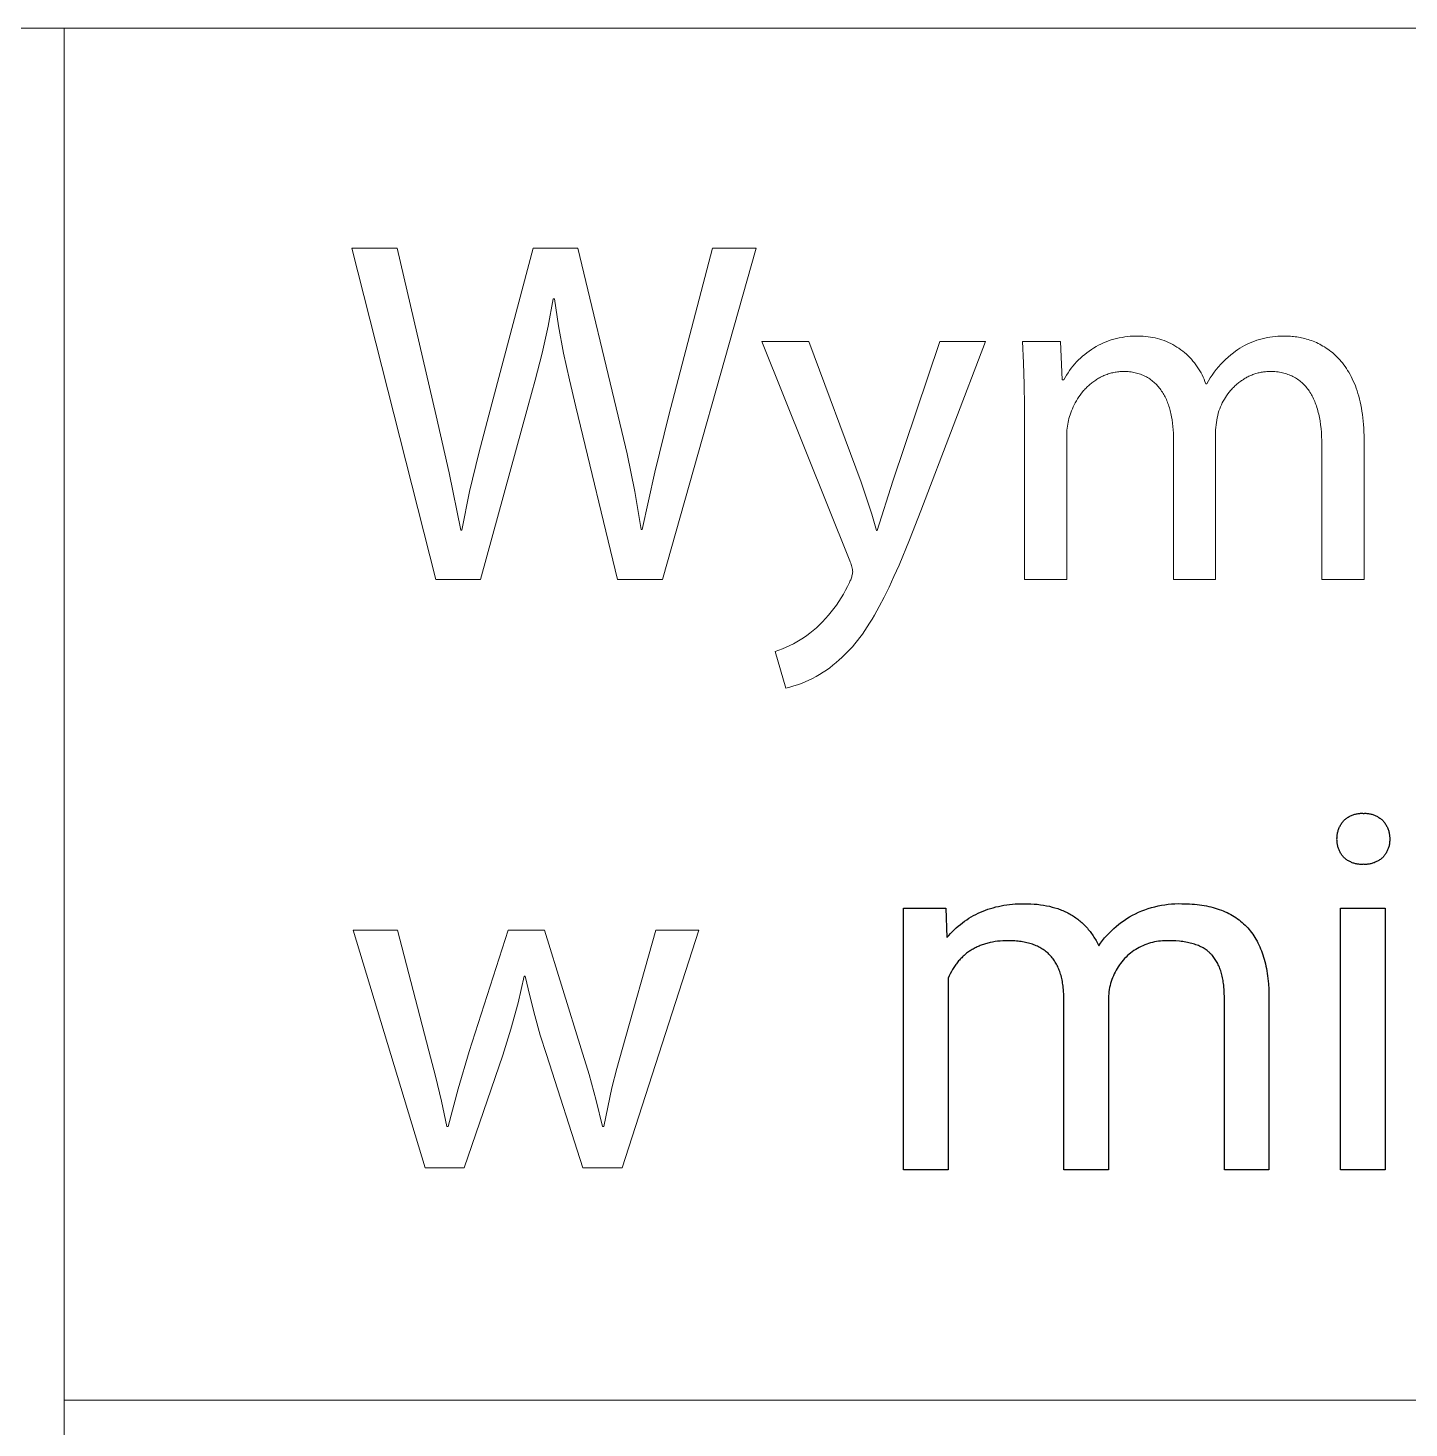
# Model space of a CAD drawing. Header units: millimetres. Extents: x -2542 to 6192, y -257 to 5845.
# Drawn here: x 5414.7 to 5660.4, y 470.7 to 719.8 of the extents above; entities that cross this region are included whole.
import ezdxf

# ---------------------------------------------------------------- set-up
doc = ezdxf.new("R2010")
doc.units = ezdxf.units.MM
doc.header["$MEASUREMENT"] = 0
doc.layers.add('Domyślny', color=7, linetype='Continuous', true_color=0x000000)

msp = doc.modelspace()

# ---------------------------------------------------------------- linework, layer by layer
at = {"layer": 'Domyślny', "color": 18, "lineweight": 15, "true_color": 0x000000}
for p, q in [((6183.9, 719.77), (2891.58, 719.77)), ((5421.17, -12.52), (5421.17, 719.78)), ((5487.29, 621.7), (5472.31, 680.62)), ((5472.31, 680.62), (5480.37, 680.62)), ((5480.37, 680.62), (5487.35, 650.81)), ((5496.71, 650.9), (5504.59, 680.62)), ((5504.59, 680.62), (5512.53, 680.62)), ((5512.53, 680.62), (5519.72, 650.73)), ((5544.26, 680.62), (5527.57, 621.7)), ((5528.7, 650.9), (5536.47, 680.62)), ((5536.47, 680.62), (5544.26, 680.62)), ((5508.17, 671.61), (5507.23, 666.76)), ((5508.37, 671.61), (5508.17, 671.61)), ((5509.12, 666.77), (5508.37, 671.61)), ((5507.23, 666.76), (5506.16, 661.95)), ((5510, 661.96), (5509.12, 666.77)), ((5610.78, 664.93), (5611.27, 664.96)), ((5611.27, 664.96), (5611.76, 664.97)), ((5611.76, 664.97), (5612.25, 664.96)), ((5612.25, 664.96), (5612.67, 664.96)), ((5612.67, 664.96), (5613.1, 664.94)), ((5636.58, 664.92), (5637.05, 664.96)), ((5637.05, 664.96), (5637.53, 664.97)), ((5637.53, 664.97), (5638.01, 664.98)), ((5638.01, 664.98), (5638.48, 664.96)), ((5638.48, 664.96), (5638.75, 664.96)), ((5638.75, 664.96), (5639.02, 664.95)), ((5639.02, 664.95), (5639.29, 664.94)), ((5560.91, 625.02), (5545.26, 664.02)), ((5545.26, 664.02), (5553.64, 664.02)), ((5553.64, 664.02), (5562.91, 639.01)), ((5568.53, 639.18), (5576.93, 664.02)), ((5585.05, 664.02), (5573.53, 633.86)), ((5576.93, 664.02), (5585.05, 664.02)), ((5591.81, 660.22), (5591.6, 664.03)), ((5591.6, 664.03), (5598.35, 664.03)), ((5598.35, 664.03), (5598.67, 657.17)), ((5603.45, 662.31), (5603.86, 662.59)), ((5603.86, 662.59), (5604.27, 662.85)), ((5604.27, 662.85), (5604.7, 663.1)), ((5604.7, 663.1), (5605.13, 663.33)), ((5605.13, 663.33), (5605.57, 663.55)), ((5605.57, 663.55), (5606.02, 663.76)), ((5606.02, 663.76), (5606.47, 663.95)), ((5606.47, 663.95), (5606.93, 664.12)), ((5606.93, 664.12), (5607.4, 664.28)), ((5607.4, 664.28), (5607.87, 664.42)), ((5607.87, 664.42), (5608.35, 664.55)), ((5608.35, 664.55), (5608.83, 664.66)), ((5608.83, 664.66), (5609.31, 664.75)), ((5609.31, 664.75), (5609.8, 664.83)), ((5609.8, 664.83), (5610.28, 664.89)), ((5610.28, 664.89), (5610.78, 664.93)), ((5613.1, 664.94), (5613.52, 664.91)), ((5613.52, 664.91), (5613.94, 664.87)), ((5613.94, 664.87), (5614.36, 664.81)), ((5614.36, 664.81), (5614.78, 664.74)), ((5614.78, 664.74), (5615.19, 664.65)), ((5615.19, 664.65), (5615.6, 664.55)), ((5615.6, 664.55), (5616.01, 664.43)), ((5616.01, 664.43), (5616.41, 664.3)), ((5616.41, 664.3), (5616.81, 664.16)), ((5616.81, 664.16), (5617.2, 664)), ((5617.2, 664), (5617.59, 663.84)), ((5617.59, 663.84), (5617.97, 663.65)), ((5617.97, 663.65), (5618.35, 663.46)), ((5618.35, 663.46), (5618.72, 663.25)), ((5618.72, 663.25), (5619.08, 663.03)), ((5619.08, 663.03), (5619.43, 662.8)), ((5619.43, 662.8), (5619.78, 662.55)), ((5619.78, 662.55), (5620.11, 662.3)), ((5629.5, 662.28), (5629.89, 662.56)), ((5629.89, 662.56), (5630.29, 662.82)), ((5630.29, 662.82), (5630.7, 663.06)), ((5630.7, 663.06), (5631.12, 663.29)), ((5631.12, 663.29), (5631.55, 663.51)), ((5631.55, 663.51), (5631.98, 663.72)), ((5631.98, 663.72), (5632.42, 663.91)), ((5632.42, 663.91), (5632.86, 664.08)), ((5632.86, 664.08), (5633.31, 664.24)), ((5633.31, 664.24), (5633.77, 664.38)), ((5633.77, 664.38), (5634.23, 664.51)), ((5634.23, 664.51), (5634.69, 664.63)), ((5634.69, 664.63), (5635.16, 664.72)), ((5635.16, 664.72), (5635.63, 664.81)), ((5635.63, 664.81), (5636.1, 664.87)), ((5636.1, 664.87), (5636.58, 664.92)), ((5639.29, 664.94), (5639.56, 664.92)), ((5639.56, 664.92), (5639.84, 664.89)), ((5639.84, 664.89), (5640.12, 664.86)), ((5640.12, 664.86), (5640.4, 664.82)), ((5640.4, 664.82), (5640.68, 664.78)), ((5640.68, 664.78), (5640.97, 664.73)), ((5640.97, 664.73), (5641.26, 664.67)), ((5641.26, 664.67), (5641.55, 664.6)), ((5641.55, 664.6), (5641.84, 664.53)), ((5641.84, 664.53), (5642.13, 664.45)), ((5642.13, 664.45), (5642.42, 664.36)), ((5642.42, 664.36), (5642.71, 664.27)), ((5642.71, 664.27), (5643.01, 664.16)), ((5643.01, 664.16), (5643.3, 664.05)), ((5643.3, 664.05), (5643.59, 663.93)), ((5643.59, 663.93), (5643.89, 663.81)), ((5643.89, 663.81), (5644.18, 663.67)), ((5644.18, 663.67), (5644.47, 663.53)), ((5644.47, 663.53), (5644.76, 663.37)), ((5644.76, 663.37), (5645.04, 663.21)), ((5645.04, 663.21), (5645.33, 663.04)), ((5645.33, 663.04), (5645.61, 662.85)), ((5645.61, 662.85), (5645.89, 662.66)), ((5645.89, 662.66), (5646.17, 662.46)), ((5646.17, 662.46), (5646.45, 662.25)), ((5506.16, 661.95), (5504.96, 657.16)), ((5511.02, 657.17), (5510, 661.96)), ((5591.93, 656.39), (5591.81, 660.22)), ((5600.58, 659.63), (5600.9, 660.01)), ((5600.9, 660.01), (5601.23, 660.37)), ((5601.23, 660.37), (5601.57, 660.73)), ((5601.57, 660.73), (5601.92, 661.07)), ((5601.92, 661.07), (5602.29, 661.4)), ((5602.29, 661.4), (5602.67, 661.71)), ((5602.67, 661.71), (5603.05, 662.02)), ((5603.05, 662.02), (5603.45, 662.31)), ((5620.11, 662.3), (5620.44, 662.03)), ((5620.44, 662.03), (5620.76, 661.75)), ((5620.76, 661.75), (5621.07, 661.46)), ((5621.07, 661.46), (5621.37, 661.16)), ((5621.37, 661.16), (5621.66, 660.85)), ((5621.66, 660.85), (5621.93, 660.53)), ((5621.93, 660.53), (5622.2, 660.2)), ((5622.2, 660.2), (5622.46, 659.87)), ((5626.87, 659.95), (5627.29, 660.39)), ((5627.29, 660.39), (5627.73, 660.81)), ((5627.73, 660.81), (5628.18, 661.22)), ((5628.18, 661.22), (5628.64, 661.62)), ((5628.64, 661.62), (5629.12, 662)), ((5629.12, 662), (5629.5, 662.28)), ((5646.45, 662.25), (5646.72, 662.03)), ((5646.72, 662.03), (5646.99, 661.8)), ((5646.99, 661.8), (5647.25, 661.56)), ((5647.25, 661.56), (5647.51, 661.31)), ((5647.51, 661.31), (5647.77, 661.04)), ((5647.77, 661.04), (5648.03, 660.77)), ((5648.03, 660.77), (5648.27, 660.48)), ((5648.27, 660.48), (5648.52, 660.19)), ((5648.52, 660.19), (5648.76, 659.88)), ((5598.96, 657.17), (5599.19, 657.6)), ((5599.19, 657.6), (5599.44, 658.02)), ((5599.44, 658.02), (5599.71, 658.44)), ((5599.71, 658.44), (5599.99, 658.85)), ((5599.99, 658.85), (5600.28, 659.24)), ((5600.28, 659.24), (5600.58, 659.63)), ((5605.33, 657.57), (5605.15, 657.47)), ((5605.51, 657.67), (5605.33, 657.57)), ((5605.7, 657.76), (5605.51, 657.67)), ((5605.88, 657.85), (5605.7, 657.76)), ((5606.07, 657.94), (5605.88, 657.85)), ((5606.26, 658.02), (5606.07, 657.94)), ((5606.45, 658.1), (5606.26, 658.02)), ((5606.65, 658.17), (5606.45, 658.1)), ((5606.85, 658.24), (5606.65, 658.17)), ((5607.05, 658.3), (5606.85, 658.24)), ((5607.25, 658.36), (5607.05, 658.3)), ((5607.45, 658.41), (5607.25, 658.36)), ((5607.66, 658.46), (5607.45, 658.41)), ((5607.87, 658.51), (5607.66, 658.46)), ((5608.08, 658.55), (5607.87, 658.51)), ((5608.29, 658.58), (5608.08, 658.55)), ((5608.5, 658.61), (5608.29, 658.58)), ((5608.72, 658.64), (5608.5, 658.61)), ((5608.94, 658.66), (5608.72, 658.64)), ((5609.16, 658.67), (5608.94, 658.66)), ((5609.38, 658.68), (5609.16, 658.67)), ((5609.6, 658.68), (5609.38, 658.68)), ((5609.88, 658.68), (5609.6, 658.68)), ((5610.15, 658.67), (5609.88, 658.68)), ((5610.41, 658.65), (5610.15, 658.67)), ((5610.67, 658.62), (5610.41, 658.65)), ((5610.93, 658.59), (5610.67, 658.62)), ((5611.18, 658.55), (5610.93, 658.59)), ((5611.43, 658.51), (5611.18, 658.55)), ((5611.67, 658.46), (5611.43, 658.51)), ((5611.91, 658.4), (5611.67, 658.46)), ((5612.14, 658.33), (5611.91, 658.4)), ((5612.38, 658.26), (5612.14, 658.33)), ((5612.6, 658.18), (5612.38, 658.26)), ((5612.82, 658.1), (5612.6, 658.18)), ((5613.04, 658.01), (5612.82, 658.1)), ((5613.25, 657.91), (5613.04, 658.01)), ((5613.46, 657.81), (5613.25, 657.91)), ((5613.67, 657.7), (5613.46, 657.81)), ((5613.87, 657.58), (5613.67, 657.7)), ((5614.07, 657.46), (5613.87, 657.58)), ((5622.46, 659.87), (5622.7, 659.52)), ((5622.7, 659.52), (5622.93, 659.17)), ((5622.93, 659.17), (5623.15, 658.81)), ((5623.15, 658.81), (5623.36, 658.44)), ((5623.36, 658.44), (5623.56, 658.06)), ((5623.56, 658.06), (5623.74, 657.68)), ((5623.74, 657.68), (5623.91, 657.29)), ((5624.68, 657.03), (5625.01, 657.54)), ((5625.01, 657.54), (5625.35, 658.05)), ((5625.35, 658.05), (5625.7, 658.54)), ((5625.7, 658.54), (5626.08, 659.02)), ((5626.08, 659.02), (5626.47, 659.49)), ((5626.47, 659.49), (5626.87, 659.95)), ((5631.38, 657.56), (5631.21, 657.46)), ((5631.54, 657.65), (5631.38, 657.56)), ((5631.71, 657.73), (5631.54, 657.65)), ((5631.88, 657.82), (5631.71, 657.73)), ((5632.05, 657.9), (5631.88, 657.82)), ((5632.23, 657.97), (5632.05, 657.9)), ((5632.41, 658.05), (5632.23, 657.97)), ((5632.58, 658.12), (5632.41, 658.05)), ((5632.76, 658.18), (5632.58, 658.12)), ((5632.95, 658.25), (5632.76, 658.18)), ((5633.13, 658.3), (5632.95, 658.25)), ((5633.32, 658.36), (5633.13, 658.3)), ((5633.5, 658.41), (5633.32, 658.36)), ((5633.69, 658.45), (5633.5, 658.41)), ((5633.88, 658.5), (5633.69, 658.45)), ((5634.07, 658.53), (5633.88, 658.5)), ((5634.27, 658.57), (5634.07, 658.53)), ((5634.46, 658.6), (5634.27, 658.57)), ((5634.66, 658.62), (5634.46, 658.6)), ((5634.86, 658.64), (5634.66, 658.62)), ((5635.06, 658.66), (5634.86, 658.64)), ((5635.26, 658.67), (5635.06, 658.66)), ((5635.46, 658.68), (5635.26, 658.67)), ((5635.66, 658.68), (5635.46, 658.68)), ((5635.95, 658.68), (5635.66, 658.68)), ((5636.24, 658.67), (5635.95, 658.68)), ((5636.52, 658.65), (5636.24, 658.67)), ((5636.79, 658.62), (5636.52, 658.65)), ((5637.06, 658.59), (5636.79, 658.62)), ((5637.33, 658.55), (5637.06, 658.59)), ((5637.59, 658.51), (5637.33, 658.55)), ((5637.84, 658.45), (5637.59, 658.51)), ((5638.1, 658.39), (5637.84, 658.45)), ((5638.34, 658.33), (5638.1, 658.39)), ((5638.59, 658.25), (5638.34, 658.33)), ((5638.82, 658.17), (5638.59, 658.25)), ((5639.06, 658.09), (5638.82, 658.17)), ((5639.28, 657.99), (5639.06, 658.09)), ((5639.51, 657.89), (5639.28, 657.99)), ((5639.72, 657.79), (5639.51, 657.89)), ((5639.94, 657.67), (5639.72, 657.79)), ((5640.15, 657.55), (5639.94, 657.67)), ((5640.35, 657.43), (5640.15, 657.55)), ((5648.76, 659.88), (5648.99, 659.56)), ((5648.99, 659.56), (5649.22, 659.23)), ((5649.22, 659.23), (5649.44, 658.88)), ((5649.44, 658.88), (5649.66, 658.53)), ((5649.66, 658.53), (5649.87, 658.16)), ((5649.87, 658.16), (5650.07, 657.78)), ((5650.07, 657.78), (5650.26, 657.39)), ((5504.96, 657.16), (5503.63, 652.41)), ((5512.18, 652.41), (5511.02, 657.17)), ((5591.95, 652.57), (5591.93, 656.39)), ((5598.67, 657.17), (5598.96, 657.17)), ((5602.36, 655.11), (5602.11, 654.8)), ((5602.49, 655.27), (5602.36, 655.11)), ((5602.63, 655.42), (5602.49, 655.27)), ((5602.77, 655.57), (5602.63, 655.42)), ((5602.91, 655.71), (5602.77, 655.57)), ((5603.05, 655.86), (5602.91, 655.71)), ((5603.2, 656), (5603.05, 655.86)), ((5603.35, 656.14), (5603.2, 656)), ((5603.5, 656.28), (5603.35, 656.14)), ((5603.65, 656.41), (5603.5, 656.28)), ((5603.81, 656.54), (5603.65, 656.41)), ((5603.97, 656.67), (5603.81, 656.54)), ((5604.13, 656.79), (5603.97, 656.67)), ((5604.29, 656.92), (5604.13, 656.79)), ((5604.46, 657.04), (5604.29, 656.92)), ((5604.63, 657.15), (5604.46, 657.04)), ((5604.8, 657.26), (5604.63, 657.15)), ((5604.97, 657.37), (5604.8, 657.26)), ((5605.15, 657.47), (5604.97, 657.37)), ((5614.26, 657.34), (5614.07, 657.46)), ((5614.45, 657.2), (5614.26, 657.34)), ((5614.63, 657.07), (5614.45, 657.2)), ((5614.81, 656.92), (5614.63, 657.07)), ((5614.98, 656.77), (5614.81, 656.92)), ((5615.15, 656.62), (5614.98, 656.77)), ((5615.32, 656.46), (5615.15, 656.62)), ((5615.48, 656.29), (5615.32, 656.46)), ((5615.64, 656.12), (5615.48, 656.29)), ((5615.79, 655.95), (5615.64, 656.12)), ((5615.94, 655.76), (5615.79, 655.95)), ((5616.09, 655.58), (5615.94, 655.76)), ((5616.23, 655.39), (5616.09, 655.58)), ((5616.36, 655.19), (5616.23, 655.39)), ((5616.5, 654.99), (5616.36, 655.19)), ((5616.62, 654.78), (5616.5, 654.99)), ((5623.91, 657.29), (5624.06, 656.9)), ((5624.06, 656.9), (5624.2, 656.5)), ((5624.2, 656.5), (5624.38, 656.5)), ((5624.38, 656.5), (5624.68, 657.03)), ((5628.61, 655.27), (5628.37, 654.98)), ((5628.74, 655.42), (5628.61, 655.27)), ((5628.87, 655.56), (5628.74, 655.42)), ((5628.99, 655.7), (5628.87, 655.56)), ((5629.13, 655.83), (5628.99, 655.7)), ((5629.26, 655.97), (5629.13, 655.83)), ((5629.4, 656.1), (5629.26, 655.97)), ((5629.54, 656.23), (5629.4, 656.1)), ((5629.68, 656.35), (5629.54, 656.23)), ((5629.82, 656.48), (5629.68, 656.35)), ((5629.97, 656.6), (5629.82, 656.48)), ((5630.11, 656.72), (5629.97, 656.6)), ((5630.26, 656.83), (5630.11, 656.72)), ((5630.42, 656.94), (5630.26, 656.83)), ((5630.57, 657.05), (5630.42, 656.94)), ((5630.73, 657.16), (5630.57, 657.05)), ((5630.89, 657.26), (5630.73, 657.16)), ((5631.05, 657.36), (5630.89, 657.26)), ((5631.21, 657.46), (5631.05, 657.36)), ((5640.55, 657.29), (5640.35, 657.43)), ((5640.75, 657.15), (5640.55, 657.29)), ((5640.94, 657.01), (5640.75, 657.15)), ((5641.12, 656.86), (5640.94, 657.01)), ((5641.31, 656.7), (5641.12, 656.86)), ((5641.48, 656.53), (5641.31, 656.7)), ((5641.66, 656.36), (5641.48, 656.53)), ((5641.82, 656.18), (5641.66, 656.36)), ((5641.99, 656), (5641.82, 656.18)), ((5642.14, 655.81), (5641.99, 656)), ((5642.3, 655.62), (5642.14, 655.81)), ((5642.45, 655.42), (5642.3, 655.62)), ((5642.59, 655.21), (5642.45, 655.42)), ((5642.73, 655), (5642.59, 655.21)), ((5642.87, 654.78), (5642.73, 655)), ((5650.26, 657.39), (5650.45, 656.98)), ((5650.45, 656.98), (5650.63, 656.56)), ((5650.63, 656.56), (5650.81, 656.13)), ((5650.81, 656.13), (5650.97, 655.69)), ((5650.97, 655.69), (5651.13, 655.23)), ((5651.13, 655.23), (5651.28, 654.76)), ((5591.95, 621.69), (5591.95, 652.57)), ((5600.82, 652.77), (5600.65, 652.41)), ((5601, 653.12), (5600.82, 652.77)), ((5601.2, 653.47), (5601, 653.12)), ((5601.41, 653.81), (5601.2, 653.47)), ((5601.63, 654.15), (5601.41, 653.81)), ((5601.86, 654.47), (5601.63, 654.15)), ((5602.11, 654.8), (5601.86, 654.47)), ((5616.75, 654.57), (5616.62, 654.78)), ((5616.87, 654.36), (5616.75, 654.57)), ((5616.98, 654.14), (5616.87, 654.36)), ((5617.09, 653.92), (5616.98, 654.14)), ((5617.2, 653.69), (5617.09, 653.92)), ((5617.3, 653.45), (5617.2, 653.69)), ((5617.4, 653.22), (5617.3, 653.45)), ((5617.49, 652.98), (5617.4, 653.22)), ((5617.58, 652.73), (5617.49, 652.98)), ((5617.66, 652.48), (5617.58, 652.73)), ((5626.98, 652.74), (5626.83, 652.4)), ((5627.15, 653.08), (5626.98, 652.74)), ((5627.32, 653.41), (5627.15, 653.08)), ((5627.51, 653.74), (5627.32, 653.41)), ((5627.71, 654.06), (5627.51, 653.74)), ((5627.92, 654.37), (5627.71, 654.06)), ((5628.14, 654.68), (5627.92, 654.37)), ((5628.37, 654.98), (5628.14, 654.68)), ((5643, 654.55), (5642.87, 654.78)), ((5643.13, 654.32), (5643, 654.55)), ((5643.25, 654.08), (5643.13, 654.32)), ((5643.37, 653.84), (5643.25, 654.08)), ((5643.48, 653.59), (5643.37, 653.84)), ((5643.59, 653.34), (5643.48, 653.59)), ((5643.69, 653.08), (5643.59, 653.34)), ((5643.79, 652.81), (5643.69, 653.08)), ((5643.89, 652.54), (5643.79, 652.81)), ((5643.98, 652.27), (5643.89, 652.54)), ((5651.28, 654.76), (5651.42, 654.27)), ((5651.42, 654.27), (5651.56, 653.77)), ((5651.56, 653.77), (5651.68, 653.25)), ((5651.68, 653.25), (5651.79, 652.73)), ((5651.79, 652.73), (5651.9, 652.18)), ((5487.35, 650.81), (5489.66, 640.66)), ((5494.9, 644.13), (5496.71, 650.9)), ((5503.63, 652.41), (5495.23, 621.7)), ((5519.6, 621.7), (5512.18, 652.41)), ((5519.72, 650.73), (5521.29, 644.04)), ((5526.21, 640.75), (5528.7, 650.9)), ((5599.88, 650.31), (5599.79, 649.98)), ((5599.98, 650.64), (5599.88, 650.31)), ((5600.09, 650.97), (5599.98, 650.64)), ((5600.21, 651.34), (5600.09, 650.97)), ((5600.34, 651.7), (5600.21, 651.34)), ((5600.49, 652.06), (5600.34, 651.7)), ((5600.65, 652.41), (5600.49, 652.06)), ((5617.74, 652.23), (5617.66, 652.48)), ((5617.82, 651.97), (5617.74, 652.23)), ((5617.89, 651.71), (5617.82, 651.97)), ((5617.96, 651.45), (5617.89, 651.71)), ((5618.02, 651.18), (5617.96, 651.45)), ((5618.08, 650.91), (5618.02, 651.18)), ((5618.13, 650.63), (5618.08, 650.91)), ((5618.23, 650.07), (5618.13, 650.63)), ((5618.31, 649.5), (5618.23, 650.07)), ((5626.15, 650.02), (5626.09, 649.59)), ((5626.24, 650.44), (5626.15, 650.02)), ((5626.33, 650.86), (5626.24, 650.44)), ((5626.44, 651.28), (5626.33, 650.86)), ((5626.56, 651.7), (5626.44, 651.28)), ((5626.69, 652.05), (5626.56, 651.7)), ((5626.83, 652.4), (5626.69, 652.05)), ((5644.06, 651.99), (5643.98, 652.27)), ((5644.14, 651.7), (5644.06, 651.99)), ((5644.22, 651.41), (5644.14, 651.7)), ((5644.29, 651.11), (5644.22, 651.41)), ((5644.36, 650.81), (5644.29, 651.11)), ((5644.42, 650.5), (5644.36, 650.81)), ((5644.54, 649.87), (5644.42, 650.5)), ((5651.9, 652.18), (5651.99, 651.62)), ((5651.99, 651.62), (5652.07, 651.05)), ((5652.07, 651.05), (5652.15, 650.46)), ((5652.15, 650.46), (5652.21, 649.86)), ((5599.49, 647.92), (5599.48, 647.57)), ((5599.48, 647.57), (5599.48, 647.22)), ((5599.51, 648.26), (5599.49, 647.92)), ((5599.55, 648.61), (5599.51, 648.26)), ((5599.59, 648.95), (5599.55, 648.61)), ((5599.65, 649.3), (5599.59, 648.95)), ((5599.72, 649.64), (5599.65, 649.3)), ((5599.79, 649.98), (5599.72, 649.64)), ((5618.37, 648.91), (5618.31, 649.5)), ((5618.41, 648.31), (5618.37, 648.91)), ((5618.44, 647.7), (5618.41, 648.31)), ((5618.45, 647.08), (5618.44, 647.7)), ((5625.96, 648.29), (5625.95, 647.86)), ((5625.95, 647.86), (5625.95, 621.69)), ((5625.99, 648.73), (5625.96, 648.29)), ((5626.03, 649.16), (5625.99, 648.73)), ((5626.09, 649.59), (5626.03, 649.16)), ((5644.64, 649.21), (5644.54, 649.87)), ((5644.71, 648.54), (5644.64, 649.21)), ((5644.78, 647.85), (5644.71, 648.54)), ((5644.82, 647.13), (5644.78, 647.85)), ((5652.21, 649.86), (5652.26, 649.24)), ((5652.26, 649.24), (5652.3, 648.61)), ((5652.3, 648.61), (5652.33, 647.96)), ((5652.33, 647.96), (5652.35, 647.29)), ((5599.48, 647.22), (5599.48, 621.69)), ((5618.45, 621.69), (5618.45, 647.08)), ((5644.84, 646.4), (5644.82, 647.13)), ((5644.85, 645.65), (5644.84, 646.4)), ((5644.85, 621.69), (5644.85, 645.65)), ((5652.35, 647.29), (5652.36, 646.61)), ((5652.36, 646.61), (5652.36, 621.69)), ((5493.29, 637.32), (5494.9, 644.13)), ((5521.29, 644.04), (5522.66, 637.31)), ((5489.66, 640.66), (5491.71, 630.45)), ((5523.99, 630.54), (5526.21, 640.75)), ((5562.91, 639.01), (5563.89, 636.15)), ((5565.79, 630.37), (5568.53, 639.18)), ((5491.88, 630.45), (5493.29, 637.32)), ((5522.66, 637.31), (5523.82, 630.54)), ((5563.89, 636.15), (5564.79, 633.27)), ((5564.79, 633.27), (5565.62, 630.37)), ((5573.53, 633.86), (5571.53, 628.74)), ((5491.71, 630.45), (5491.88, 630.45)), ((5523.82, 630.54), (5523.99, 630.54)), ((5565.62, 630.37), (5565.79, 630.37)), ((5571.53, 628.74), (5569.66, 624.23)), ((5560.99, 624.8), (5560.91, 625.02)), ((5561.07, 624.59), (5560.99, 624.8)), ((5561.15, 624.37), (5561.07, 624.59)), ((5561.21, 624.14), (5561.15, 624.37)), ((5561.27, 623.92), (5561.21, 624.14)), ((5561.32, 623.69), (5561.27, 623.92)), ((5561.37, 623.47), (5561.32, 623.69)), ((5561.33, 622.48), (5561.37, 622.66)), ((5561.4, 623.24), (5561.37, 623.47)), ((5561.37, 622.66), (5561.4, 622.83)), ((5561.43, 623.01), (5561.4, 623.24)), ((5561.4, 622.83), (5561.43, 623.01)), ((5569.66, 624.23), (5568.76, 622.2)), ((5495.23, 621.7), (5487.29, 621.7)), ((5527.57, 621.7), (5519.6, 621.7)), ((5560.15, 619.76), (5560.49, 620.45)), ((5560.49, 620.45), (5560.82, 621.15)), ((5560.82, 621.15), (5560.9, 621.31)), ((5560.9, 621.31), (5560.98, 621.47)), ((5560.98, 621.47), (5561.06, 621.63)), ((5561.06, 621.63), (5561.12, 621.8)), ((5561.12, 621.8), (5561.19, 621.96)), ((5561.19, 621.96), (5561.24, 622.13)), ((5561.24, 622.13), (5561.29, 622.31)), ((5561.29, 622.31), (5561.33, 622.48)), ((5567.88, 620.29), (5567.01, 618.52)), ((5568.76, 622.2), (5567.88, 620.29)), ((5599.48, 621.69), (5591.95, 621.69)), ((5625.95, 621.69), (5618.45, 621.69)), ((5652.36, 621.69), (5644.85, 621.69)), ((5558.53, 617.13), (5558.97, 617.77)), ((5558.97, 617.77), (5559.38, 618.42)), ((5559.38, 618.42), (5559.77, 619.08)), ((5559.77, 619.08), (5560.15, 619.76)), ((5567.01, 618.52), (5566.15, 616.87)), ((5556.6, 614.73), (5557.11, 615.3)), ((5557.11, 615.3), (5557.6, 615.9)), ((5557.6, 615.9), (5558.08, 616.5)), ((5558.08, 616.5), (5558.53, 617.13)), ((5565.29, 615.34), (5564.86, 614.61)), ((5566.15, 616.87), (5565.29, 615.34)), ((5554.36, 612.6), (5554.95, 613.1)), ((5554.95, 613.1), (5555.51, 613.63)), ((5555.51, 613.63), (5556.06, 614.17)), ((5556.06, 614.17), (5556.6, 614.73)), ((5564, 613.24), (5563.57, 612.59)), ((5564.43, 613.91), (5564, 613.24)), ((5564.86, 614.61), (5564.43, 613.91)), ((5550.23, 609.91), (5550.86, 610.23)), ((5550.86, 610.23), (5551.48, 610.57)), ((5551.48, 610.57), (5552.08, 610.94)), ((5552.08, 610.94), (5552.67, 611.32)), ((5552.67, 611.32), (5553.25, 611.73)), ((5553.25, 611.73), (5553.81, 612.15)), ((5553.81, 612.15), (5554.36, 612.6)), ((5561.8, 610.25), (5561.35, 609.72)), ((5562.25, 610.8), (5561.8, 610.25)), ((5562.69, 611.38), (5562.25, 610.8)), ((5563.13, 611.97), (5562.69, 611.38)), ((5563.57, 612.59), (5563.13, 611.97)), ((5547.62, 608.85), (5548.28, 609.08)), ((5549.53, 602.36), (5547.62, 608.85)), ((5548.28, 609.08), (5548.94, 609.33)), ((5548.94, 609.33), (5549.59, 609.61)), ((5549.59, 609.61), (5550.23, 609.91)), ((5559.47, 607.8), (5558.99, 607.36)), ((5559.95, 608.25), (5559.47, 607.8)), ((5560.42, 608.72), (5559.95, 608.25)), ((5560.89, 609.21), (5560.42, 608.72)), ((5561.35, 609.72), (5560.89, 609.21)), ((5556.74, 605.56), (5556.14, 605.16)), ((5557.33, 605.98), (5556.74, 605.56)), ((5557.9, 606.42), (5557.33, 605.98)), ((5558.45, 606.88), (5557.9, 606.42)), ((5558.99, 607.36), (5558.45, 606.88)), ((5550.93, 602.73), (5550.23, 602.53)), ((5551.61, 602.96), (5550.93, 602.73)), ((5552.29, 603.2), (5551.61, 602.96)), ((5552.96, 603.47), (5552.29, 603.2)), ((5553.62, 603.76), (5552.96, 603.47)), ((5554.27, 604.08), (5553.62, 603.76)), ((5554.9, 604.42), (5554.27, 604.08)), ((5555.53, 604.78), (5554.9, 604.42)), ((5556.14, 605.16), (5555.53, 604.78)), ((5550.23, 602.53), (5549.53, 602.36)), ((5485.36, 516.99), (5472.59, 559.3)), ((5472.59, 559.3), (5480.47, 559.3)), ((5480.47, 559.3), (5486.03, 537.81)), ((5493.21, 537.72), (5500.13, 559.3)), ((5500.13, 559.3), (5506.59, 559.3)), ((5506.59, 559.3), (5513.13, 538.16)), ((5520.4, 538.07), (5526.43, 559.3)), ((5534.05, 559.3), (5520.4, 516.99)), ((5526.43, 559.3), (5534.05, 559.3)), ((5503.01, 551.1), (5501.9, 546.38)), ((5503.19, 551.1), (5503.01, 551.1)), ((5503.98, 547.59), (5503.19, 551.1)), ((5501.9, 546.38), (5500.62, 541.71)), ((5504.88, 544.1), (5503.98, 547.59)), ((5505.86, 540.63), (5504.88, 544.1)), ((5500.62, 541.71), (5499.17, 537.08)), ((5506.94, 537.2), (5505.86, 540.63)), ((5513.13, 538.16), (5514.53, 533.59)), ((5519.46, 534.67), (5520.4, 538.07)), ((5486.03, 537.81), (5487.21, 533.35)), ((5491.22, 531.07), (5493.21, 537.72)), ((5499.17, 537.08), (5492.34, 516.99)), ((5513.42, 516.99), (5506.94, 537.2)), ((5487.21, 533.35), (5488.27, 528.86)), ((5514.53, 533.59), (5515.79, 528.98)), ((5518.6, 531.25), (5519.46, 534.67)), ((5489.46, 524.34), (5491.22, 531.07)), ((5517.84, 527.81), (5518.6, 531.25)), ((5488.27, 528.86), (5489.23, 524.34)), ((5515.79, 528.98), (5516.91, 524.34)), ((5517.18, 524.34), (5517.84, 527.81)), ((5489.23, 524.34), (5489.46, 524.34)), ((5516.91, 524.34), (5517.18, 524.34)), ((5492.34, 516.99), (5485.36, 516.99)), ((5520.4, 516.99), (5513.42, 516.99)), ((5421.17, 475.71), (6183.91, 475.71))]:
    msp.add_line(p, q, dxfattribs=at)
at = {"layer": 'Domyślny'}
for p, q in [((5648.01, 577.67), (5648.09, 577.82)), ((5648.09, 577.82), (5648.16, 577.96)), ((5648.16, 577.96), (5648.25, 578.1)), ((5648.25, 578.1), (5648.33, 578.23)), ((5648.33, 578.23), (5648.42, 578.36)), ((5648.42, 578.36), (5648.52, 578.49)), ((5648.52, 578.49), (5648.62, 578.62)), ((5648.62, 578.62), (5648.72, 578.74)), ((5648.72, 578.74), (5648.83, 578.85)), ((5648.83, 578.85), (5648.95, 578.95)), ((5648.95, 578.95), (5649.06, 579.05)), ((5649.06, 579.05), (5649.18, 579.15)), ((5649.18, 579.15), (5649.31, 579.24)), ((5649.31, 579.24), (5649.43, 579.33)), ((5649.43, 579.33), (5649.56, 579.41)), ((5649.56, 579.41), (5649.7, 579.49)), ((5649.7, 579.49), (5649.83, 579.57)), ((5649.83, 579.57), (5649.97, 579.64)), ((5649.97, 579.64), (5650.11, 579.7)), ((5650.11, 579.7), (5650.25, 579.76)), ((5650.25, 579.76), (5650.4, 579.82)), ((5650.4, 579.82), (5650.54, 579.87)), ((5650.54, 579.87), (5650.69, 579.91)), ((5650.69, 579.91), (5650.84, 579.95)), ((5650.84, 579.95), (5650.99, 579.98)), ((5650.99, 579.98), (5651.14, 580.01)), ((5651.14, 580.01), (5651.29, 580.04)), ((5651.29, 580.04), (5651.45, 580.06)), ((5651.45, 580.06), (5651.6, 580.07)), ((5651.6, 580.07), (5651.75, 580.08)), ((5651.75, 580.08), (5651.91, 580.08)), ((5651.91, 580.08), (5652.06, 580.08)), ((5652.06, 580.08), (5652.22, 580.07)), ((5652.22, 580.07), (5652.37, 580.07)), ((5652.37, 580.07), (5652.52, 580.08)), ((5652.52, 580.08), (5652.68, 580.08)), ((5652.68, 580.08), (5652.83, 580.07)), ((5652.83, 580.07), (5652.99, 580.05)), ((5652.99, 580.05), (5653.14, 580.04)), ((5653.14, 580.04), (5653.3, 580.01)), ((5653.3, 580.01), (5653.45, 579.98)), ((5653.45, 579.98), (5653.6, 579.95)), ((5653.6, 579.95), (5653.75, 579.91)), ((5653.75, 579.91), (5653.9, 579.86)), ((5653.9, 579.86), (5654.04, 579.81)), ((5654.04, 579.81), (5654.19, 579.76)), ((5654.19, 579.76), (5654.33, 579.7)), ((5654.33, 579.7), (5654.47, 579.64)), ((5654.47, 579.64), (5654.61, 579.57)), ((5654.61, 579.57), (5654.75, 579.49)), ((5654.75, 579.49), (5654.88, 579.41)), ((5654.88, 579.41), (5655.01, 579.33)), ((5655.01, 579.33), (5655.14, 579.24)), ((5655.14, 579.24), (5655.26, 579.15)), ((5655.26, 579.15), (5655.38, 579.05)), ((5655.38, 579.05), (5655.5, 578.95)), ((5655.5, 578.95), (5655.62, 578.85)), ((5655.62, 578.85), (5655.73, 578.74)), ((5655.73, 578.74), (5655.83, 578.62)), ((5655.83, 578.62), (5655.93, 578.49)), ((5655.93, 578.49), (5656.03, 578.37)), ((5656.03, 578.37), (5656.12, 578.23)), ((5656.12, 578.23), (5656.21, 578.1)), ((5656.21, 578.1), (5656.29, 577.96)), ((5656.29, 577.96), (5656.37, 577.82)), ((5656.37, 577.82), (5656.45, 577.68)), ((5647.54, 575.65), (5647.55, 575.81)), ((5647.55, 575.49), (5647.54, 575.65)), ((5647.54, 575.34), (5647.55, 575.49)), ((5647.55, 575.19), (5647.54, 575.34)), ((5647.55, 575.81), (5647.56, 575.97)), ((5647.56, 575.97), (5647.57, 576.13)), ((5647.57, 576.13), (5647.59, 576.29)), ((5647.59, 576.29), (5647.62, 576.45)), ((5647.62, 576.45), (5647.65, 576.61)), ((5647.65, 576.61), (5647.69, 576.77)), ((5647.69, 576.77), (5647.73, 576.92)), ((5647.73, 576.92), (5647.77, 577.08)), ((5647.77, 577.08), (5647.83, 577.23)), ((5647.83, 577.23), (5647.88, 577.38)), ((5647.88, 577.38), (5647.95, 577.53)), ((5647.95, 577.53), (5648.01, 577.67)), ((5656.45, 577.68), (5656.51, 577.53)), ((5656.51, 577.53), (5656.58, 577.38)), ((5656.58, 577.38), (5656.64, 577.23)), ((5656.64, 577.23), (5656.69, 577.08)), ((5656.69, 577.08), (5656.74, 576.92)), ((5656.74, 576.92), (5656.78, 576.77)), ((5656.78, 576.77), (5656.82, 576.61)), ((5656.82, 576.61), (5656.85, 576.45)), ((5656.85, 576.45), (5656.88, 576.29)), ((5656.88, 576.29), (5656.9, 576.13)), ((5656.9, 576.13), (5656.91, 575.97)), ((5656.91, 575.97), (5656.92, 575.81)), ((5656.92, 575.81), (5656.92, 575.65)), ((5656.92, 575.65), (5656.92, 575.49)), ((5656.92, 575.49), (5656.93, 575.34)), ((5656.93, 575.34), (5656.92, 575.19)), ((5647.55, 575.03), (5647.55, 575.19)), ((5647.57, 574.88), (5647.55, 575.03)), ((5647.59, 574.73), (5647.57, 574.88)), ((5647.61, 574.58), (5647.59, 574.73)), ((5647.64, 574.43), (5647.61, 574.58)), ((5647.67, 574.28), (5647.64, 574.43)), ((5647.71, 574.14), (5647.67, 574.28)), ((5647.75, 573.99), (5647.71, 574.14)), ((5647.8, 573.85), (5647.75, 573.99)), ((5647.85, 573.7), (5647.8, 573.85)), ((5647.91, 573.56), (5647.85, 573.7)), ((5647.97, 573.42), (5647.91, 573.56)), ((5648.04, 573.29), (5647.97, 573.42)), ((5648.11, 573.15), (5648.04, 573.29)), ((5648.18, 573.02), (5648.11, 573.15)), ((5648.26, 572.89), (5648.18, 573.02)), ((5648.35, 572.76), (5648.26, 572.89)), ((5656.19, 572.89), (5656.11, 572.76)), ((5656.28, 573.02), (5656.19, 572.89)), ((5656.35, 573.15), (5656.28, 573.02)), ((5656.42, 573.28), (5656.35, 573.15)), ((5656.49, 573.42), (5656.42, 573.28)), ((5656.55, 573.56), (5656.49, 573.42)), ((5656.61, 573.7), (5656.55, 573.56)), ((5656.67, 573.84), (5656.61, 573.7)), ((5656.71, 573.99), (5656.67, 573.84)), ((5656.76, 574.13), (5656.71, 573.99)), ((5656.8, 574.28), (5656.76, 574.13)), ((5656.83, 574.43), (5656.8, 574.28)), ((5656.86, 574.58), (5656.83, 574.43)), ((5656.88, 574.73), (5656.86, 574.58)), ((5656.9, 574.88), (5656.88, 574.73)), ((5656.91, 575.03), (5656.9, 574.88)), ((5656.92, 575.19), (5656.91, 575.03)), ((5648.43, 572.64), (5648.35, 572.76)), ((5648.53, 572.52), (5648.43, 572.64)), ((5648.62, 572.4), (5648.53, 572.52)), ((5648.72, 572.29), (5648.62, 572.4)), ((5648.84, 572.18), (5648.72, 572.29)), ((5648.95, 572.08), (5648.84, 572.18)), ((5649.07, 571.98), (5648.95, 572.08)), ((5649.19, 571.89), (5649.07, 571.98)), ((5649.31, 571.8), (5649.19, 571.89)), ((5649.44, 571.71), (5649.31, 571.8)), ((5649.57, 571.63), (5649.44, 571.71)), ((5649.7, 571.56), (5649.57, 571.63)), ((5649.84, 571.48), (5649.7, 571.56)), ((5649.98, 571.42), (5649.84, 571.48)), ((5650.12, 571.35), (5649.98, 571.42)), ((5650.26, 571.3), (5650.12, 571.35)), ((5650.4, 571.24), (5650.26, 571.3)), ((5650.55, 571.2), (5650.4, 571.24)), ((5650.7, 571.15), (5650.55, 571.2)), ((5650.85, 571.11), (5650.7, 571.15)), ((5651, 571.08), (5650.85, 571.11)), ((5651.15, 571.05), (5651, 571.08)), ((5651.3, 571.03), (5651.15, 571.05)), ((5651.45, 571.01), (5651.3, 571.03)), ((5651.6, 571), (5651.45, 571.01)), ((5651.76, 571), (5651.6, 571)), ((5651.91, 570.99), (5651.76, 571)), ((5652.06, 571), (5651.91, 570.99)), ((5652.22, 571.01), (5652.06, 571)), ((5652.37, 571), (5652.22, 571.01)), ((5652.52, 570.99), (5652.37, 571)), ((5652.68, 571), (5652.52, 570.99)), ((5652.83, 571), (5652.68, 571)), ((5652.98, 571.02), (5652.83, 571)), ((5653.14, 571.03), (5652.98, 571.02)), ((5653.29, 571.06), (5653.14, 571.03)), ((5653.44, 571.08), (5653.29, 571.06)), ((5653.59, 571.12), (5653.44, 571.08)), ((5653.74, 571.15), (5653.59, 571.12)), ((5653.89, 571.2), (5653.74, 571.15)), ((5654.03, 571.25), (5653.89, 571.2)), ((5654.18, 571.3), (5654.03, 571.25)), ((5654.32, 571.36), (5654.18, 571.3)), ((5654.46, 571.42), (5654.32, 571.36)), ((5654.6, 571.48), (5654.46, 571.42)), ((5654.74, 571.56), (5654.6, 571.48)), ((5654.87, 571.63), (5654.74, 571.56)), ((5655, 571.71), (5654.87, 571.63)), ((5655.13, 571.8), (5655, 571.71)), ((5655.26, 571.89), (5655.13, 571.8)), ((5655.38, 571.98), (5655.26, 571.89)), ((5655.5, 572.08), (5655.38, 571.98)), ((5655.61, 572.18), (5655.5, 572.08)), ((5655.73, 572.29), (5655.61, 572.18)), ((5655.83, 572.4), (5655.73, 572.29)), ((5655.93, 572.52), (5655.83, 572.4)), ((5656.02, 572.64), (5655.93, 572.52)), ((5656.11, 572.76), (5656.02, 572.64)), ((5570.46, 516.64), (5570.46, 563.18)), ((5570.46, 563.18), (5577.95, 563.18)), ((5577.95, 563.18), (5578.17, 557.99)), ((5584.59, 562.68), (5585.03, 562.85)), ((5585.03, 562.85), (5585.47, 563.01)), ((5585.47, 563.01), (5585.93, 563.16)), ((5585.93, 563.16), (5586.39, 563.29)), ((5586.39, 563.29), (5586.86, 563.42)), ((5586.86, 563.42), (5587.33, 563.53)), ((5587.33, 563.53), (5587.81, 563.63)), ((5587.81, 563.63), (5588.3, 563.72)), ((5588.3, 563.72), (5588.8, 563.79)), ((5588.8, 563.79), (5589.3, 563.86)), ((5589.3, 563.86), (5589.81, 563.91)), ((5589.81, 563.91), (5590.33, 563.95)), ((5590.33, 563.95), (5590.85, 563.98)), ((5590.85, 563.98), (5591.38, 564)), ((5591.38, 564), (5591.92, 564)), ((5591.92, 564), (5592.52, 564)), ((5592.52, 564), (5593.11, 563.97)), ((5593.11, 563.97), (5593.69, 563.94)), ((5593.69, 563.94), (5594.25, 563.89)), ((5594.25, 563.89), (5594.81, 563.82)), ((5594.81, 563.82), (5595.35, 563.74)), ((5595.35, 563.74), (5595.88, 563.65)), ((5595.88, 563.65), (5596.39, 563.54)), ((5596.39, 563.54), (5596.9, 563.41)), ((5596.9, 563.41), (5597.39, 563.27)), ((5597.39, 563.27), (5597.87, 563.12)), ((5597.87, 563.12), (5598.11, 563.04)), ((5598.11, 563.04), (5598.34, 562.95)), ((5598.34, 562.95), (5598.57, 562.86)), ((5598.57, 562.86), (5598.79, 562.77)), ((5612.82, 562.71), (5613.39, 562.93)), ((5613.39, 562.93), (5613.96, 563.13)), ((5613.96, 563.13), (5614.54, 563.31)), ((5614.54, 563.31), (5615.12, 563.46)), ((5615.12, 563.46), (5615.72, 563.6)), ((5615.72, 563.6), (5616.31, 563.72)), ((5616.31, 563.72), (5616.91, 563.82)), ((5616.91, 563.82), (5617.51, 563.9)), ((5617.51, 563.9), (5618.11, 563.96)), ((5618.11, 563.96), (5618.72, 563.99)), ((5618.72, 563.99), (5619.33, 564.01)), ((5619.33, 564.01), (5619.93, 564)), ((5619.93, 564), (5620.87, 563.99)), ((5620.87, 563.99), (5621.33, 563.97)), ((5621.33, 563.97), (5621.78, 563.94)), ((5621.78, 563.94), (5622.22, 563.9)), ((5622.22, 563.9), (5622.66, 563.86)), ((5622.66, 563.86), (5623.09, 563.81)), ((5623.09, 563.81), (5623.51, 563.75)), ((5623.51, 563.75), (5623.92, 563.68)), ((5623.92, 563.68), (5624.33, 563.61)), ((5624.33, 563.61), (5624.73, 563.52)), ((5624.73, 563.52), (5625.12, 563.43)), ((5625.12, 563.43), (5625.51, 563.33)), ((5625.51, 563.33), (5625.89, 563.23)), ((5625.89, 563.23), (5626.26, 563.11)), ((5626.26, 563.11), (5626.62, 562.99)), ((5626.62, 562.99), (5626.98, 562.86)), ((5626.98, 562.86), (5627.32, 562.72)), ((5648.19, 516.64), (5648.19, 563.18)), ((5648.19, 563.18), (5656.12, 563.18)), ((5656.12, 563.18), (5656.12, 516.64)), ((5580.57, 560.33), (5580.94, 560.62)), ((5580.94, 560.62), (5581.31, 560.9)), ((5581.31, 560.9), (5581.7, 561.16)), ((5581.7, 561.16), (5582.09, 561.41)), ((5582.09, 561.41), (5582.49, 561.65)), ((5582.49, 561.65), (5582.89, 561.88)), ((5582.89, 561.88), (5583.31, 562.1)), ((5583.31, 562.1), (5583.73, 562.31)), ((5583.73, 562.31), (5584.15, 562.5)), ((5584.15, 562.5), (5584.59, 562.68)), ((5598.79, 562.77), (5599.02, 562.67)), ((5599.02, 562.67), (5599.24, 562.57)), ((5599.24, 562.57), (5599.46, 562.47)), ((5599.46, 562.47), (5599.67, 562.36)), ((5599.67, 562.36), (5599.88, 562.25)), ((5599.88, 562.25), (5600.09, 562.13)), ((5600.09, 562.13), (5600.29, 562.02)), ((5600.29, 562.02), (5600.5, 561.89)), ((5600.5, 561.89), (5600.7, 561.77)), ((5600.7, 561.77), (5600.89, 561.64)), ((5600.89, 561.64), (5601.09, 561.5)), ((5601.09, 561.5), (5601.28, 561.37)), ((5601.28, 561.37), (5601.46, 561.23)), ((5601.46, 561.23), (5601.65, 561.08)), ((5601.65, 561.08), (5601.83, 560.93)), ((5601.83, 560.93), (5602.01, 560.78)), ((5602.01, 560.78), (5602.18, 560.63)), ((5602.18, 560.63), (5602.35, 560.47)), ((5602.35, 560.47), (5602.52, 560.31)), ((5608.74, 560.34), (5609.21, 560.69)), ((5609.21, 560.69), (5609.68, 561.03)), ((5609.68, 561.03), (5610.17, 561.35)), ((5610.17, 561.35), (5610.67, 561.65)), ((5610.67, 561.65), (5611.17, 561.94)), ((5611.17, 561.94), (5611.71, 562.22)), ((5611.71, 562.22), (5612.26, 562.47)), ((5612.26, 562.47), (5612.82, 562.71)), ((5627.32, 562.72), (5627.67, 562.58)), ((5627.67, 562.58), (5628, 562.42)), ((5628, 562.42), (5628.33, 562.26)), ((5628.33, 562.26), (5628.65, 562.09)), ((5628.65, 562.09), (5628.96, 561.91)), ((5628.96, 561.91), (5629.26, 561.72)), ((5629.26, 561.72), (5629.56, 561.53)), ((5629.56, 561.53), (5629.85, 561.33)), ((5629.85, 561.33), (5630.13, 561.12)), ((5630.13, 561.12), (5630.41, 560.9)), ((5630.41, 560.9), (5630.68, 560.68)), ((5630.68, 560.68), (5630.94, 560.44)), ((5630.94, 560.44), (5631.19, 560.2)), ((5578.17, 557.99), (5578.49, 558.36)), ((5578.49, 558.36), (5578.82, 558.71)), ((5578.82, 558.71), (5579.15, 559.06)), ((5579.15, 559.06), (5579.5, 559.4)), ((5579.5, 559.4), (5579.84, 559.72)), ((5579.84, 559.72), (5580.2, 560.03)), ((5580.2, 560.03), (5580.57, 560.33)), ((5602.52, 560.31), (5602.69, 560.14)), ((5602.69, 560.14), (5602.85, 559.97)), ((5602.85, 559.97), (5603.01, 559.8)), ((5603.01, 559.8), (5603.17, 559.62)), ((5603.17, 559.62), (5603.32, 559.44)), ((5603.32, 559.44), (5603.47, 559.25)), ((5603.47, 559.25), (5603.62, 559.07)), ((5603.62, 559.07), (5603.76, 558.88)), ((5603.76, 558.88), (5603.91, 558.68)), ((5603.91, 558.68), (5604.04, 558.48)), ((5604.04, 558.48), (5604.18, 558.28)), ((5604.18, 558.28), (5604.31, 558.07)), ((5604.31, 558.07), (5604.44, 557.86)), ((5604.44, 557.86), (5604.57, 557.65)), ((5605.85, 557.46), (5606.22, 557.91)), ((5606.22, 557.91), (5606.61, 558.35)), ((5606.61, 558.35), (5607.01, 558.78)), ((5607.01, 558.78), (5607.42, 559.19)), ((5607.42, 559.19), (5607.85, 559.59)), ((5607.85, 559.59), (5608.29, 559.97)), ((5608.29, 559.97), (5608.74, 560.34)), ((5631.19, 560.2), (5631.44, 559.95)), ((5631.44, 559.95), (5631.67, 559.7)), ((5631.67, 559.7), (5631.91, 559.43)), ((5631.91, 559.43), (5632.13, 559.16)), ((5632.13, 559.16), (5632.35, 558.88)), ((5632.35, 558.88), (5632.56, 558.59)), ((5632.56, 558.59), (5632.76, 558.29)), ((5632.76, 558.29), (5632.95, 557.99)), ((5632.95, 557.99), (5633.14, 557.67)), ((5582, 555.41), (5581.84, 555.3)), ((5582.16, 555.53), (5582, 555.41)), ((5582.32, 555.64), (5582.16, 555.53)), ((5582.49, 555.74), (5582.32, 555.64)), ((5582.65, 555.84), (5582.49, 555.74)), ((5582.82, 555.94), (5582.65, 555.84)), ((5583, 556.04), (5582.82, 555.94)), ((5583.17, 556.13), (5583, 556.04)), ((5583.35, 556.22), (5583.17, 556.13)), ((5583.53, 556.31), (5583.35, 556.22)), ((5583.71, 556.39), (5583.53, 556.31)), ((5583.9, 556.47), (5583.71, 556.39)), ((5584.08, 556.55), (5583.9, 556.47)), ((5584.27, 556.62), (5584.08, 556.55)), ((5584.46, 556.69), (5584.27, 556.62)), ((5584.66, 556.76), (5584.46, 556.69)), ((5584.85, 556.82), (5584.66, 556.76)), ((5585.05, 556.88), (5584.85, 556.82)), ((5585.25, 556.94), (5585.05, 556.88)), ((5585.46, 557), (5585.25, 556.94)), ((5585.67, 557.05), (5585.46, 557)), ((5585.87, 557.09), (5585.67, 557.05)), ((5586.3, 557.18), (5585.87, 557.09)), ((5586.73, 557.25), (5586.3, 557.18)), ((5587.18, 557.31), (5586.73, 557.25)), ((5587.63, 557.35), (5587.18, 557.31)), ((5588.09, 557.39), (5587.63, 557.35)), ((5588.57, 557.41), (5588.09, 557.39)), ((5589.05, 557.41), (5588.57, 557.41)), ((5589.66, 557.4), (5589.05, 557.41)), ((5589.95, 557.39), (5589.66, 557.4)), ((5590.25, 557.37), (5589.95, 557.39)), ((5590.53, 557.35), (5590.25, 557.37)), ((5590.82, 557.32), (5590.53, 557.35)), ((5591.09, 557.29), (5590.82, 557.32)), ((5591.37, 557.25), (5591.09, 557.29)), ((5591.64, 557.21), (5591.37, 557.25)), ((5591.9, 557.17), (5591.64, 557.21)), ((5592.16, 557.11), (5591.9, 557.17)), ((5592.41, 557.06), (5592.16, 557.11)), ((5592.66, 556.99), (5592.41, 557.06)), ((5592.9, 556.93), (5592.66, 556.99)), ((5593.14, 556.85), (5592.9, 556.93)), ((5593.38, 556.78), (5593.14, 556.85)), ((5593.61, 556.7), (5593.38, 556.78)), ((5593.83, 556.61), (5593.61, 556.7)), ((5594.05, 556.52), (5593.83, 556.61)), ((5594.27, 556.42), (5594.05, 556.52)), ((5594.48, 556.32), (5594.27, 556.42)), ((5594.68, 556.21), (5594.48, 556.32)), ((5594.88, 556.1), (5594.68, 556.21)), ((5595.08, 555.98), (5594.88, 556.1)), ((5595.27, 555.86), (5595.08, 555.98)), ((5595.46, 555.73), (5595.27, 555.86)), ((5595.64, 555.6), (5595.46, 555.73)), ((5595.81, 555.46), (5595.64, 555.6)), ((5595.99, 555.32), (5595.81, 555.46)), ((5604.57, 557.65), (5604.69, 557.43)), ((5604.69, 557.43), (5604.93, 556.99)), ((5604.93, 556.99), (5605.16, 556.53)), ((5605.16, 556.53), (5605.5, 557)), ((5605.5, 557), (5605.85, 557.46)), ((5611.14, 555.44), (5610.85, 555.22)), ((5611.44, 555.65), (5611.14, 555.44)), ((5611.75, 555.85), (5611.44, 555.65)), ((5612.06, 556.03), (5611.75, 555.85)), ((5612.38, 556.21), (5612.06, 556.03)), ((5612.7, 556.37), (5612.38, 556.21)), ((5613.03, 556.52), (5612.7, 556.37)), ((5613.36, 556.66), (5613.03, 556.52)), ((5613.7, 556.79), (5613.36, 556.66)), ((5614.04, 556.91), (5613.7, 556.79)), ((5614.39, 557.02), (5614.04, 556.91)), ((5614.74, 557.11), (5614.39, 557.02)), ((5615.1, 557.19), (5614.74, 557.11)), ((5615.45, 557.26), (5615.1, 557.19)), ((5615.81, 557.32), (5615.45, 557.26)), ((5616.17, 557.36), (5615.81, 557.32)), ((5616.53, 557.39), (5616.17, 557.36)), ((5616.9, 557.41), (5616.53, 557.39)), ((5617.26, 557.42), (5616.9, 557.41)), ((5617.62, 557.41), (5617.26, 557.42)), ((5618.28, 557.4), (5617.62, 557.41)), ((5618.91, 557.37), (5618.28, 557.4)), ((5619.52, 557.33), (5618.91, 557.37)), ((5619.82, 557.29), (5619.52, 557.33)), ((5620.11, 557.26), (5619.82, 557.29)), ((5620.39, 557.22), (5620.11, 557.26)), ((5620.67, 557.17), (5620.39, 557.22)), ((5620.94, 557.12), (5620.67, 557.17)), ((5621.2, 557.06), (5620.94, 557.12)), ((5621.46, 557), (5621.2, 557.06)), ((5621.72, 556.94), (5621.46, 557)), ((5621.96, 556.87), (5621.72, 556.94)), ((5622.2, 556.79), (5621.96, 556.87)), ((5622.44, 556.71), (5622.2, 556.79)), ((5622.67, 556.63), (5622.44, 556.71)), ((5622.89, 556.54), (5622.67, 556.63)), ((5623.11, 556.44), (5622.89, 556.54)), ((5623.32, 556.35), (5623.11, 556.44)), ((5623.53, 556.24), (5623.32, 556.35)), ((5623.72, 556.13), (5623.53, 556.24)), ((5623.92, 556.02), (5623.72, 556.13)), ((5624.1, 555.9), (5623.92, 556.02)), ((5624.29, 555.78), (5624.1, 555.9)), ((5624.46, 555.65), (5624.29, 555.78)), ((5624.55, 555.58), (5624.46, 555.65)), ((5624.63, 555.51), (5624.55, 555.58)), ((5624.71, 555.45), (5624.63, 555.51)), ((5624.79, 555.38), (5624.71, 555.45)), ((5624.87, 555.31), (5624.79, 555.38)), ((5633.14, 557.67), (5633.32, 557.35)), ((5633.32, 557.35), (5633.49, 557.02)), ((5633.49, 557.02), (5633.66, 556.69)), ((5633.66, 556.69), (5633.82, 556.34)), ((5633.82, 556.34), (5633.97, 555.99)), ((5633.97, 555.99), (5634.11, 555.63)), ((5634.11, 555.63), (5634.25, 555.26)), ((5579.63, 553), (5579.52, 552.83)), ((5579.75, 553.17), (5579.63, 553)), ((5579.88, 553.33), (5579.75, 553.17)), ((5580, 553.49), (5579.88, 553.33)), ((5580.13, 553.65), (5580, 553.49)), ((5580.26, 553.81), (5580.13, 553.65)), ((5580.39, 553.96), (5580.26, 553.81)), ((5580.52, 554.11), (5580.39, 553.96)), ((5580.66, 554.25), (5580.52, 554.11)), ((5580.8, 554.4), (5580.66, 554.25)), ((5580.94, 554.53), (5580.8, 554.4)), ((5581.08, 554.67), (5580.94, 554.53)), ((5581.23, 554.8), (5581.08, 554.67)), ((5581.38, 554.93), (5581.23, 554.8)), ((5581.53, 555.06), (5581.38, 554.93)), ((5581.68, 555.18), (5581.53, 555.06)), ((5581.84, 555.3), (5581.68, 555.18)), ((5596.15, 555.18), (5595.99, 555.32)), ((5596.31, 555.02), (5596.15, 555.18)), ((5596.47, 554.87), (5596.31, 555.02)), ((5596.62, 554.71), (5596.47, 554.87)), ((5596.77, 554.54), (5596.62, 554.71)), ((5596.91, 554.37), (5596.77, 554.54)), ((5597.05, 554.19), (5596.91, 554.37)), ((5597.18, 554.01), (5597.05, 554.19)), ((5597.31, 553.82), (5597.18, 554.01)), ((5597.44, 553.63), (5597.31, 553.82)), ((5597.55, 553.44), (5597.44, 553.63)), ((5597.67, 553.24), (5597.55, 553.44)), ((5597.78, 553.03), (5597.67, 553.24)), ((5597.88, 552.82), (5597.78, 553.03)), ((5608.85, 553.1), (5608.64, 552.79)), ((5609.07, 553.39), (5608.85, 553.1)), ((5609.29, 553.68), (5609.07, 553.39)), ((5609.53, 553.96), (5609.29, 553.68)), ((5609.78, 554.24), (5609.53, 553.96)), ((5610.03, 554.5), (5609.78, 554.24)), ((5610.29, 554.76), (5610.03, 554.5)), ((5610.57, 555), (5610.29, 554.76)), ((5610.85, 555.22), (5610.57, 555)), ((5624.95, 555.23), (5624.87, 555.31)), ((5625.02, 555.16), (5624.95, 555.23)), ((5625.1, 555.09), (5625.02, 555.16)), ((5625.17, 555.01), (5625.1, 555.09)), ((5625.24, 554.93), (5625.17, 555.01)), ((5625.38, 554.78), (5625.24, 554.93)), ((5625.52, 554.61), (5625.38, 554.78)), ((5625.65, 554.45), (5625.52, 554.61)), ((5625.78, 554.27), (5625.65, 554.45)), ((5625.9, 554.1), (5625.78, 554.27)), ((5626.02, 553.91), (5625.9, 554.1)), ((5626.13, 553.73), (5626.02, 553.91)), ((5626.24, 553.53), (5626.13, 553.73)), ((5626.34, 553.34), (5626.24, 553.53)), ((5626.44, 553.14), (5626.34, 553.34)), ((5626.54, 552.93), (5626.44, 553.14)), ((5626.63, 552.72), (5626.54, 552.93)), ((5634.25, 555.26), (5634.38, 554.89)), ((5634.38, 554.89), (5634.5, 554.5)), ((5634.5, 554.5), (5634.61, 554.11)), ((5634.61, 554.11), (5634.72, 553.71)), ((5634.72, 553.71), (5634.82, 553.31)), ((5634.82, 553.31), (5634.91, 552.89)), ((5634.91, 552.89), (5634.99, 552.47)), ((5578.57, 551.14), (5578.38, 550.73)), ((5578.38, 550.73), (5578.38, 516.64)), ((5578.76, 551.54), (5578.57, 551.14)), ((5578.97, 551.92), (5578.76, 551.54)), ((5579.18, 552.29), (5578.97, 551.92)), ((5579.29, 552.48), (5579.18, 552.29)), ((5579.4, 552.65), (5579.29, 552.48)), ((5579.52, 552.83), (5579.4, 552.65)), ((5597.98, 552.6), (5597.88, 552.82)), ((5598.07, 552.38), (5597.98, 552.6)), ((5598.16, 552.15), (5598.07, 552.38)), ((5598.25, 551.92), (5598.16, 552.15)), ((5598.33, 551.69), (5598.25, 551.92)), ((5598.4, 551.45), (5598.33, 551.69)), ((5598.47, 551.2), (5598.4, 551.45)), ((5598.54, 550.95), (5598.47, 551.2)), ((5598.6, 550.69), (5598.54, 550.95)), ((5598.65, 550.43), (5598.6, 550.69)), ((5598.7, 550.17), (5598.65, 550.43)), ((5607.51, 550.49), (5607.39, 550.14)), ((5607.63, 550.83), (5607.51, 550.49)), ((5607.78, 551.17), (5607.63, 550.83)), ((5607.93, 551.51), (5607.78, 551.17)), ((5608.09, 551.84), (5607.93, 551.51)), ((5608.26, 552.16), (5608.09, 551.84)), ((5608.45, 552.48), (5608.26, 552.16)), ((5608.64, 552.79), (5608.45, 552.48)), ((5626.71, 552.5), (5626.63, 552.72)), ((5626.79, 552.28), (5626.71, 552.5)), ((5626.87, 552.05), (5626.79, 552.28)), ((5626.95, 551.82), (5626.87, 552.05)), ((5627.01, 551.58), (5626.95, 551.82)), ((5627.08, 551.34), (5627.01, 551.58)), ((5627.14, 551.1), (5627.08, 551.34)), ((5627.19, 550.84), (5627.14, 551.1)), ((5627.24, 550.59), (5627.19, 550.84)), ((5627.29, 550.33), (5627.24, 550.59)), ((5634.99, 552.47), (5635.07, 552.04)), ((5635.07, 552.04), (5635.14, 551.6)), ((5635.14, 551.6), (5635.21, 551.15)), ((5635.21, 551.15), (5635.26, 550.69)), ((5635.26, 550.69), (5635.35, 549.76)), ((5598.75, 549.89), (5598.7, 550.17)), ((5598.79, 549.62), (5598.75, 549.89)), ((5598.83, 549.34), (5598.79, 549.62)), ((5598.86, 549.05), (5598.83, 549.34)), ((5598.89, 548.76), (5598.86, 549.05)), ((5598.91, 548.47), (5598.89, 548.76)), ((5598.94, 547.86), (5598.91, 548.47)), ((5606.94, 547.99), (5606.91, 547.62)), ((5606.99, 548.35), (5606.94, 547.99)), ((5607.04, 548.71), (5606.99, 548.35)), ((5607.11, 549.07), (5607.04, 548.71)), ((5607.19, 549.43), (5607.11, 549.07)), ((5607.28, 549.79), (5607.19, 549.43)), ((5607.39, 550.14), (5607.28, 549.79)), ((5627.33, 550.06), (5627.29, 550.33)), ((5627.37, 549.79), (5627.33, 550.06)), ((5627.4, 549.51), (5627.37, 549.79)), ((5627.43, 549.23), (5627.4, 549.51)), ((5627.48, 548.66), (5627.43, 549.23)), ((5627.5, 548.06), (5627.48, 548.66)), ((5627.51, 547.44), (5627.5, 548.06)), ((5635.35, 549.76), (5635.41, 548.8)), ((5635.41, 548.8), (5635.44, 547.8)), ((5598.95, 547.23), (5598.94, 547.86)), ((5598.95, 516.64), (5598.95, 547.23)), ((5606.91, 547.62), (5606.91, 516.64)), ((5627.51, 516.64), (5627.51, 547.44)), ((5635.44, 547.8), (5635.44, 516.64)), ((5578.38, 516.64), (5570.46, 516.64)), ((5606.91, 516.64), (5598.95, 516.64)), ((5635.44, 516.64), (5627.51, 516.64)), ((5656.12, 516.64), (5648.19, 516.64))]:
    msp.add_line(p, q, dxfattribs=at)

doc.saveas('drawing.dxf')
